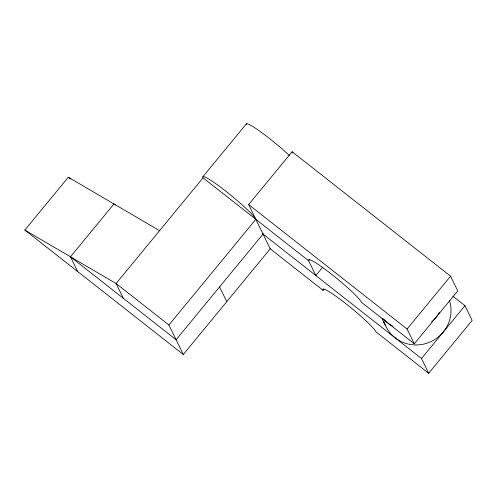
<?xml version="1.0" encoding="UTF-8"?>
<svg xmlns="http://www.w3.org/2000/svg" width="497" height="497" viewBox="0 0 497 497"><rect width="100%" height="100%" fill="white"/><g stroke="black" fill="none" stroke-linecap="round" stroke-linejoin="round"><path stroke-width="0.75" d="M270.48 248.519L183.3 354.504L24.85 230.055L68.319 177.212L159.568 230.683M77.669 271.536L70.475 256.794L113.943 203.95L115.161 204.907M202.913 176.708L246.375 123.865M452.767 296.106L464.956 305.68L472.15 320.422L428.681 373.266L375.869 331.785A34.392 3.491 39.4 0 0 345.862 303.667A34.392 3.491 39.4 0 0 323.05 290.298L270.231 248.817L248.655 204.578L292.124 151.734L450.574 276.183L457.768 290.931L414.299 343.775L361.481 302.294A34.392 3.491 39.4 0 0 331.48 274.176A34.392 3.491 39.4 0 0 308.668 260.807L203.037 177.839L116.099 283.526L123.287 298.275M183.3 354.504L168.912 325.013L255.849 219.326A34.392 3.491 39.4 0 0 225.862 191.221A34.392 3.491 39.4 0 0 203.031 177.839M263.286 233.77L176.106 339.755L70.475 256.794M309.643 259.62L308.668 260.807L315.856 275.555L322.696 267.243M323.05 290.298L324.025 289.111M383.193 322.876L384.169 321.689M414.299 343.775L407.105 329.026L450.574 276.183M428.681 373.266L421.487 358.523L464.956 305.68M24.85 230.055L116.099 283.526L168.912 325.013M248.655 204.578L407.105 329.026M262.739 233.832L421.487 358.523M68.319 177.212L70.748 179.119M382.112 318.596L385.38 325.299M292.124 151.734L292.783 153.076M219.575 286.912L226.769 301.66M246.313 124.517A34.392 3.491 39.4 0 1 260.689 131.854A34.392 3.491 39.4 0 1 289.683 155.791M439.547 312.197A34.392 33.398 -26 0 1 431.638 321.814M393.059 326.367A34.392 33.398 -26 0 1 383.448 318.819M449.456 300.592A34.392 33.398 -26 0 1 427.029 343.178A34.392 33.398 -26 0 1 384.175 322.124"/></g></svg>
